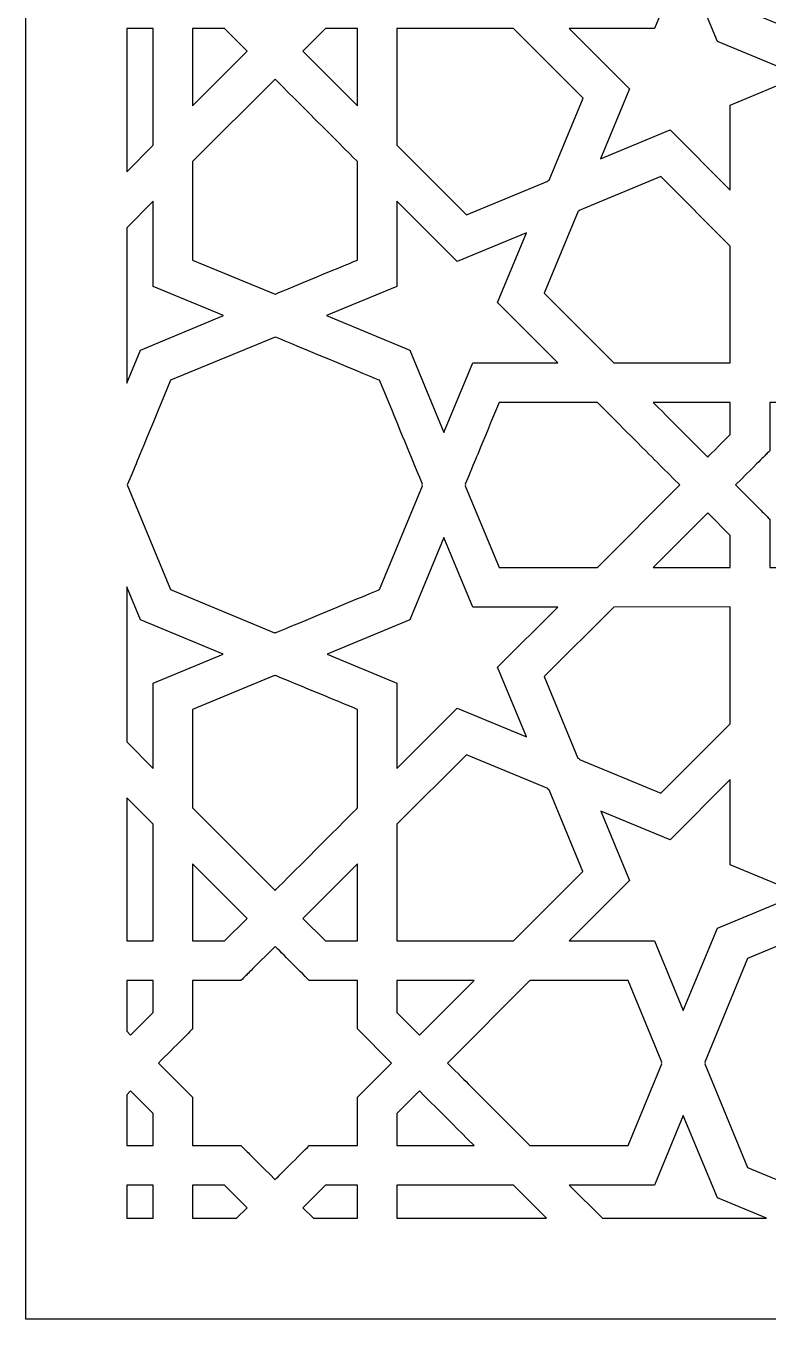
# Model space of a CAD drawing. Header units: millimetres. Extents: x -64 to 64, y -64 to 64.
# Drawn here: x -63.5 to -30.1, y -63.5 to -5.3 of the extents above; entities that cross this region are included whole.
import ezdxf

# ---------------------------------------------------------------- set-up
doc = ezdxf.new("R2010")
doc.units = ezdxf.units.MM
doc.header["$MEASUREMENT"] = 0
doc.layers.add('layer 1', color=7, linetype='Continuous')

msp = doc.modelspace()

# ---------------------------------------------------------------- linework, layer by layer
at = {"layer": 'layer 1', "color": 250}
for points, knots in [([(-63.5, 63.5), (-63.5, 63.5), (-63.5, -63.5), (-63.5, -63.5), (-63.5, -63.5), (-63.5, -63.5), (63.5, -63.5), (63.5, -63.5), (63.5, -63.5), (63.5, -63.5), (63.5, 63.5), (63.5, 63.5), (63.5, 63.5), (63.5, 63.5), (-63.5, 63.5), (-63.5, 63.5)], [0, 0, 0, 0, 0.2, 0.2, 0.2, 0.2, 0.4, 0.4, 0.4, 0.4, 0.6, 0.6, 0.6, 0.6, 1, 1, 1, 1]), ([(-30.9896, -4.6126), (-30.9896, -4.6126), (-32.9244, 0.0642), (-32.9244, 0.0642), (-32.9244, 0.0642), (-32.9244, 0.0642), (-32.9105, 0.0977), (-32.9105, 0.0977), (-32.9105, 0.0977), (-32.9105, 0.0977), (-32.9244, 0.1312), (-32.9244, 0.1312), (-32.9244, 0.1312), (-32.9244, 0.1312), (-30.9896, 4.8084), (-30.9896, 4.8084), (-30.9896, 4.8084), (-30.9896, 4.8084), (-26.3042, 6.7504), (-26.3042, 6.7504), (-26.3042, 6.7504), (-26.3042, 6.7504), (-26.2834, 6.7416), (-26.2834, 6.7416), (-26.2834, 6.7416), (-26.2834, 6.7416), (-26.2622, 6.7504), (-26.2622, 6.7504), (-26.2622, 6.7504), (-26.2622, 6.7504), (-21.5766, 4.8084), (-21.5766, 4.8084), (-21.5766, 4.8084), (-21.5766, 4.8084), (-19.6275, 0.0977), (-19.6275, 0.0977), (-19.6275, 0.0977), (-19.6275, 0.0977), (-21.5766, -4.6126), (-21.5766, -4.6126), (-21.5766, -4.6126), (-21.5766, -4.6126), (-26.2834, -6.5631), (-26.2834, -6.5631), (-26.2834, -6.5631), (-26.2834, -6.5631), (-30.9896, -4.6126), (-30.9896, -4.6126)], [0, 0, 0, 0, 0.0769231, 0.0769231, 0.0769231, 0.0769231, 0.1538462, 0.1538462, 0.1538462, 0.1538462, 0.2307692, 0.2307692, 0.2307692, 0.2307692, 0.3076923, 0.3076923, 0.3076923, 0.3076923, 0.3846154, 0.3846154, 0.3846154, 0.3846154, 0.4615385, 0.4615385, 0.4615385, 0.4615385, 0.5384615, 0.5384615, 0.5384615, 0.5384615, 0.6153846, 0.6153846, 0.6153846, 0.6153846, 0.6923077, 0.6923077, 0.6923077, 0.6923077, 0.7692308, 0.7692308, 0.7692308, 0.7692308, 0.8461538, 0.8461538, 0.8461538, 0.8461538, 1, 1, 1, 1]), ([(-34.4869, -9.9642), (-34.4869, -9.9642), (-37.6107, -11.2593), (-37.6107, -11.2593), (-37.6107, -11.2593), (-37.6107, -11.2593), (-36.3081, -8.1125), (-36.3081, -8.1125), (-36.3081, -8.1125), (-36.3081, -8.1125), (-39.0216, -5.3968), (-39.0216, -5.3968), (-39.0216, -5.3968), (-39.0216, -5.3968), (-35.1848, -5.3968), (-35.1848, -5.3968), (-35.1848, -5.3968), (-35.1848, -5.3968), (-33.8868, -2.2613), (-33.8868, -2.2613), (-33.8868, -2.2613), (-33.8868, -2.2613), (-32.35, -5.9743), (-32.35, -5.9743), (-32.35, -5.9743), (-32.35, -5.9743), (-28.6056, -7.5262), (-28.6056, -7.5262), (-28.6056, -7.5262), (-28.6056, -7.5262), (-31.7726, -8.8396), (-31.7726, -8.8396), (-31.7726, -8.8396), (-31.7726, -9.3232), (-31.7726, -12.2086), (-31.7726, -12.6802), (-31.7726, -12.6802), (-31.7726, -12.6802), (-34.4869, -9.9642), (-34.4869, -9.9642)], [0, 0, 0, 0, 0.0909091, 0.0909091, 0.0909091, 0.0909091, 0.1818182, 0.1818182, 0.1818182, 0.1818182, 0.2727273, 0.2727273, 0.2727273, 0.2727273, 0.3636364, 0.3636364, 0.3636364, 0.3636364, 0.4545455, 0.4545455, 0.4545455, 0.4545455, 0.5454545, 0.5454545, 0.5454545, 0.5454545, 0.6363636, 0.6363636, 0.6363636, 0.6363636, 0.7272727, 0.7272727, 0.7272727, 0.7272727, 0.8181818, 0.8181818, 0.8181818, 0.8181818, 1, 1, 1, 1]), ([(-58.9587, -5.3968), (-58.9587, -5.3968), (-57.7649, -5.3968), (-57.7649, -5.3968), (-57.7649, -5.3968), (-57.7649, -5.3968), (-57.7649, -10.6504), (-57.7649, -10.6504), (-57.7649, -10.6504), (-57.7649, -10.6504), (-58.9587, -11.8452), (-58.9587, -11.8452), (-58.9587, -11.8452), (-58.9587, -11.8452), (-58.9587, -5.3968), (-58.9587, -5.3968)], [0, 0, 0, 0, 0.2, 0.2, 0.2, 0.2, 0.4, 0.4, 0.4, 0.4, 0.6, 0.6, 0.6, 0.6, 1, 1, 1, 1]), ([(-53.5321, -6.4142), (-53.5321, -6.4142), (-55.9868, -8.8709), (-55.9868, -8.8709), (-55.9868, -8.8709), (-55.9868, -8.8709), (-55.9868, -5.3968), (-55.9868, -5.3968), (-55.9868, -5.3968), (-55.9868, -5.3968), (-54.5487, -5.3968), (-54.5487, -5.3968), (-54.5487, -5.3968), (-54.5487, -5.3968), (-53.5321, -6.4142), (-53.5321, -6.4142)], [0, 0, 0, 0, 0.2, 0.2, 0.2, 0.2, 0.4, 0.4, 0.4, 0.4, 0.6, 0.6, 0.6, 0.6, 1, 1, 1, 1]), ([(-48.5635, -8.8709), (-48.5635, -8.8709), (-51.0182, -6.4142), (-51.0182, -6.4142), (-51.0182, -6.4142), (-51.0182, -6.4142), (-50.0016, -5.3968), (-50.0016, -5.3968), (-50.0016, -5.3968), (-50.0016, -5.3968), (-48.5635, -5.3968), (-48.5635, -5.3968), (-48.5635, -5.3968), (-48.5635, -5.3968), (-48.5635, -8.8709), (-48.5635, -8.8709)], [0, 0, 0, 0, 0.2, 0.2, 0.2, 0.2, 0.4, 0.4, 0.4, 0.4, 0.6, 0.6, 0.6, 0.6, 1, 1, 1, 1]), ([(-41.5365, -5.3968), (-41.5365, -5.3968), (-38.4054, -8.5302), (-38.4054, -8.5302), (-38.4054, -8.5302), (-38.4054, -8.5302), (-39.9335, -12.222), (-39.9335, -12.222), (-39.9335, -12.222), (-39.9335, -12.222), (-39.9762, -12.24), (-39.9762, -12.24), (-39.9762, -12.24), (-39.9762, -12.24), (-39.9858, -12.2633), (-39.9858, -12.2633), (-39.9858, -12.2633), (-39.9858, -12.2633), (-43.6552, -13.7837), (-43.6552, -13.7837), (-43.6552, -13.7837), (-43.6552, -13.7837), (-46.7858, -10.6504), (-46.7858, -10.6504), (-46.7858, -10.6504), (-46.7858, -10.6504), (-46.7858, -5.3968), (-46.7858, -5.3968), (-46.7858, -5.3968), (-46.7858, -5.3968), (-41.5365, -5.3968), (-41.5365, -5.3968)], [0, 0, 0, 0, 0.1111111, 0.1111111, 0.1111111, 0.1111111, 0.2222222, 0.2222222, 0.2222222, 0.2222222, 0.3333333, 0.3333333, 0.3333333, 0.3333333, 0.4444444, 0.4444444, 0.4444444, 0.4444444, 0.5555556, 0.5555556, 0.5555556, 0.5555556, 0.6666667, 0.6666667, 0.6666667, 0.6666667, 0.7777778, 0.7777778, 0.7777778, 0.7777778, 1, 1, 1, 1]), ([(-55.9868, -11.3877), (-55.9868, -11.3877), (-52.2752, -7.6722), (-52.2752, -7.6722), (-52.2752, -7.6722), (-52.2141, -7.7329), (-48.6245, -11.3266), (-48.5635, -11.3877), (-48.5635, -11.3877), (-48.5635, -11.3877), (-48.5635, -15.8193), (-48.5635, -15.8193), (-48.5635, -15.8193), (-48.6208, -15.8432), (-52.218, -17.3341), (-52.2752, -17.3574), (-52.2752, -17.3574), (-52.2752, -17.3574), (-55.9868, -15.8193), (-55.9868, -15.8193), (-55.9868, -15.8193), (-55.9868, -15.8193), (-55.9868, -11.3877), (-55.9868, -11.3877)], [0, 0, 0, 0, 0.1428571, 0.1428571, 0.1428571, 0.1428571, 0.2857143, 0.2857143, 0.2857143, 0.2857143, 0.4285714, 0.4285714, 0.4285714, 0.4285714, 0.5714286, 0.5714286, 0.5714286, 0.5714286, 0.7142857, 0.7142857, 0.7142857, 0.7142857, 1, 1, 1, 1]), ([(-37.0218, -20.4502), (-37.0218, -20.4502), (-40.1526, -17.3168), (-40.1526, -17.3168), (-40.1526, -17.3168), (-40.1526, -17.3168), (-38.6245, -13.625), (-38.6245, -13.625), (-38.6245, -13.625), (-38.6245, -13.625), (-38.5826, -13.6073), (-38.5826, -13.6073), (-38.5826, -13.6073), (-38.5826, -13.6073), (-38.5729, -13.5844), (-38.5729, -13.5844), (-38.5729, -13.5844), (-38.5729, -13.5844), (-34.9032, -12.0636), (-34.9032, -12.0636), (-34.9032, -12.0636), (-34.9032, -12.0636), (-31.7726, -15.1966), (-31.7726, -15.1966), (-31.7726, -15.1966), (-31.7726, -15.1966), (-31.7726, -20.4502), (-31.7726, -20.4502), (-31.7726, -20.4502), (-31.7726, -20.4502), (-37.0218, -20.4502), (-37.0218, -20.4502)], [0, 0, 0, 0, 0.1111111, 0.1111111, 0.1111111, 0.1111111, 0.2222222, 0.2222222, 0.2222222, 0.2222222, 0.3333333, 0.3333333, 0.3333333, 0.3333333, 0.4444444, 0.4444444, 0.4444444, 0.4444444, 0.5555556, 0.5555556, 0.5555556, 0.5555556, 0.6666667, 0.6666667, 0.6666667, 0.6666667, 0.7777778, 0.7777778, 0.7777778, 0.7777778, 1, 1, 1, 1]), ([(-58.9587, -14.3619), (-58.9587, -14.3619), (-57.7649, -13.1671), (-57.7649, -13.1671), (-57.7649, -13.1671), (-57.7649, -13.1671), (-57.7649, -17.0085), (-57.7649, -17.0085), (-57.7649, -17.0085), (-57.7649, -17.0085), (-54.5984, -18.3208), (-54.5984, -18.3208), (-54.5984, -18.3208), (-54.5984, -18.3208), (-58.3414, -19.8734), (-58.3414, -19.8734), (-58.3414, -19.8734), (-58.3414, -19.8734), (-58.9587, -21.3642), (-58.9587, -21.3642), (-58.9587, -21.3642), (-58.9587, -21.3642), (-58.9587, -14.3619), (-58.9587, -14.3619)], [0, 0, 0, 0, 0.1428571, 0.1428571, 0.1428571, 0.1428571, 0.2857143, 0.2857143, 0.2857143, 0.2857143, 0.4285714, 0.4285714, 0.4285714, 0.4285714, 0.5714286, 0.5714286, 0.5714286, 0.5714286, 0.7142857, 0.7142857, 0.7142857, 0.7142857, 1, 1, 1, 1]), ([(-46.7858, -17.0085), (-46.7858, -17.0085), (-46.7858, -13.1671), (-46.7858, -13.1671), (-46.7858, -13.1671), (-46.7858, -13.1671), (-44.0715, -15.8828), (-44.0715, -15.8828), (-44.0715, -15.8828), (-44.0715, -15.8828), (-40.9477, -14.5877), (-40.9477, -14.5877), (-40.9477, -14.5877), (-40.9477, -14.5877), (-42.2497, -17.7352), (-42.2497, -17.7352), (-42.2497, -17.7352), (-42.2497, -17.7352), (-39.5363, -20.4502), (-39.5363, -20.4502), (-39.5363, -20.4502), (-39.5363, -20.4502), (-43.3736, -20.4502), (-43.3736, -20.4502), (-43.3736, -20.4502), (-43.3736, -20.4502), (-44.6716, -23.586), (-44.6716, -23.586), (-44.6716, -23.586), (-44.6716, -23.586), (-46.2084, -19.8734), (-46.2084, -19.8734), (-46.2084, -19.8734), (-46.2084, -19.8734), (-49.9524, -18.3208), (-49.9524, -18.3208), (-49.9524, -18.3208), (-49.9524, -18.3208), (-46.7858, -17.0085), (-46.7858, -17.0085)], [0, 0, 0, 0, 0.0909091, 0.0909091, 0.0909091, 0.0909091, 0.1818182, 0.1818182, 0.1818182, 0.1818182, 0.2727273, 0.2727273, 0.2727273, 0.2727273, 0.3636364, 0.3636364, 0.3636364, 0.3636364, 0.4545455, 0.4545455, 0.4545455, 0.4545455, 0.5454545, 0.5454545, 0.5454545, 0.5454545, 0.6363636, 0.6363636, 0.6363636, 0.6363636, 0.7272727, 0.7272727, 0.7272727, 0.7272727, 0.8181818, 0.8181818, 0.8181818, 0.8181818, 1, 1, 1, 1]), ([(-47.5688, -21.2344), (-46.4172, -24.0185), (-46.3383, -24.209), (-45.634, -25.9115), (-45.634, -25.9115), (-45.634, -25.9115), (-45.6479, -25.9454), (-45.6479, -25.9454), (-45.6479, -25.9454), (-45.6479, -25.9454), (-45.634, -25.9789), (-45.634, -25.9789), (-45.634, -25.9789), (-45.634, -25.9789), (-47.5688, -30.6553), (-47.5688, -30.6553), (-47.5688, -30.6553), (-47.5907, -30.6645), (-52.2323, -32.5886), (-52.2543, -32.5974), (-52.2543, -32.5974), (-52.2543, -32.5974), (-52.2752, -32.5886), (-52.2752, -32.5886), (-52.2752, -32.5886), (-52.2752, -32.5886), (-52.2961, -32.5974), (-52.2961, -32.5974), (-52.2961, -32.5974), (-52.2961, -32.5974), (-56.9819, -30.6553), (-56.9819, -30.6553), (-56.9819, -30.6553), (-56.9819, -30.6553), (-58.9307, -25.9454), (-58.9307, -25.9454), (-58.9307, -25.9454), (-58.2646, -24.3353), (-58.7317, -25.4642), (-56.9815, -21.2344), (-56.9815, -21.2344), (-56.9815, -21.2344), (-52.2752, -19.2839), (-52.2752, -19.2839), (-52.2752, -19.2839), (-52.218, -19.3075), (-47.626, -21.2108), (-47.5688, -21.2344)], [0, 0, 0, 0, 0.0769231, 0.0769231, 0.0769231, 0.0769231, 0.1538462, 0.1538462, 0.1538462, 0.1538462, 0.2307692, 0.2307692, 0.2307692, 0.2307692, 0.3076923, 0.3076923, 0.3076923, 0.3076923, 0.3846154, 0.3846154, 0.3846154, 0.3846154, 0.4615385, 0.4615385, 0.4615385, 0.4615385, 0.5384615, 0.5384615, 0.5384615, 0.5384615, 0.6153846, 0.6153846, 0.6153846, 0.6153846, 0.6923077, 0.6923077, 0.6923077, 0.6923077, 0.7692308, 0.7692308, 0.7692308, 0.7692308, 0.8461538, 0.8461538, 0.8461538, 0.8461538, 1, 1, 1, 1]), ([(-24.7459, -29.6591), (-24.7459, -29.6591), (-26.2834, -31.1986), (-26.2834, -31.1986), (-26.2834, -31.1986), (-26.2834, -31.1986), (-27.8201, -29.6591), (-27.8201, -29.6591), (-27.8201, -29.6591), (-28.5722, -29.6591), (-28.0744, -29.6591), (-29.9944, -29.6591), (-29.9944, -29.6591), (-29.9944, -28.3746), (-29.9944, -28.774), (-29.9944, -27.4839), (-29.9944, -27.4839), (-30.3822, -27.0962), (-30.1352, -27.3431), (-31.532, -25.9454), (-31.532, -25.9454), (-30.0368, -24.4489), (-30.3703, -24.783), (-29.9944, -24.4062), (-29.9944, -24.4062), (-29.9944, -23.1129), (-29.9944, -23.5208), (-29.9944, -22.2299), (-29.9944, -22.2299), (-28.71, -22.2299), (-29.1097, -22.2299), (-27.8204, -22.2299), (-27.8204, -22.2299), (-27.4331, -21.8422), (-27.6796, -22.0888), (-26.2834, -20.6911), (-26.2834, -20.6911), (-24.8864, -22.0888), (-25.1329, -21.8419), (-24.7456, -22.2299), (-24.7456, -22.2299), (-24.7456, -22.2299), (-22.5714, -22.2299), (-22.5714, -22.2299), (-22.5714, -22.2299), (-22.5714, -22.2299), (-22.5714, -24.4055), (-22.5714, -24.4055), (-22.5714, -24.4055), (-22.2134, -24.7643), (-22.5122, -24.4648), (-21.0337, -25.9454), (-21.0337, -25.9454), (-21.0337, -25.9454), (-22.5714, -27.4839), (-22.5714, -27.4839), (-22.5714, -27.4839), (-22.5714, -28.7768), (-22.5714, -28.3693), (-22.5714, -29.6591), (-22.5714, -29.6591), (-24.4909, -29.6591), (-23.9942, -29.6591), (-24.7459, -29.6591)], [0, 0, 0, 0, 0.0588235, 0.0588235, 0.0588235, 0.0588235, 0.1176471, 0.1176471, 0.1176471, 0.1176471, 0.1764706, 0.1764706, 0.1764706, 0.1764706, 0.2352941, 0.2352941, 0.2352941, 0.2352941, 0.2941176, 0.2941176, 0.2941176, 0.2941176, 0.3529412, 0.3529412, 0.3529412, 0.3529412, 0.4117647, 0.4117647, 0.4117647, 0.4117647, 0.4705882, 0.4705882, 0.4705882, 0.4705882, 0.5294118, 0.5294118, 0.5294118, 0.5294118, 0.5882353, 0.5882353, 0.5882353, 0.5882353, 0.6470588, 0.6470588, 0.6470588, 0.6470588, 0.7058824, 0.7058824, 0.7058824, 0.7058824, 0.7647059, 0.7647059, 0.7647059, 0.7647059, 0.8235294, 0.8235294, 0.8235294, 0.8235294, 0.8823529, 0.8823529, 0.8823529, 0.8823529, 1, 1, 1, 1]), ([(-43.7093, -25.9115), (-43.0506, -24.3194), (-43.3769, -25.1083), (-42.186, -22.2299), (-42.186, -22.2299), (-42.186, -22.2299), (-37.7581, -22.2299), (-37.7581, -22.2299), (-37.7581, -22.2299), (-34.8762, -25.1146), (-35.682, -24.3082), (-34.0461, -25.9454), (-34.0461, -25.9454), (-34.0461, -25.9454), (-37.7581, -29.6598), (-37.7581, -29.6598), (-37.7581, -29.6598), (-37.7581, -29.6598), (-42.186, -29.6598), (-42.186, -29.6598), (-42.186, -29.6598), (-42.186, -29.6598), (-43.7093, -25.9789), (-43.7093, -25.9789), (-43.7093, -25.9789), (-43.7093, -25.9789), (-43.6952, -25.9454), (-43.6952, -25.9454), (-43.6952, -25.9454), (-43.6952, -25.9454), (-43.7093, -25.9115), (-43.7093, -25.9115)], [0, 0, 0, 0, 0.1111111, 0.1111111, 0.1111111, 0.1111111, 0.2222222, 0.2222222, 0.2222222, 0.2222222, 0.3333333, 0.3333333, 0.3333333, 0.3333333, 0.4444444, 0.4444444, 0.4444444, 0.4444444, 0.5555556, 0.5555556, 0.5555556, 0.5555556, 0.6666667, 0.6666667, 0.6666667, 0.6666667, 0.7777778, 0.7777778, 0.7777778, 0.7777778, 1, 1, 1, 1]), ([(-32.789, -24.6874), (-32.8392, -24.6373), (-35.194, -22.2804), (-35.2442, -22.2299), (-35.2442, -22.2299), (-35.2442, -22.2299), (-31.7726, -22.2299), (-31.7726, -22.2299), (-31.7726, -22.2299), (-31.7726, -22.2299), (-31.7726, -23.6696), (-31.7726, -23.6696), (-31.7726, -23.6696), (-31.8232, -23.7201), (-32.7385, -24.6366), (-32.789, -24.6874)], [0, 0, 0, 0, 0.2, 0.2, 0.2, 0.2, 0.4, 0.4, 0.4, 0.4, 0.6, 0.6, 0.6, 0.6, 1, 1, 1, 1]), ([(-35.2437, -29.6598), (-35.2437, -29.6598), (-32.789, -27.203), (-32.789, -27.203), (-32.789, -27.203), (-32.789, -27.203), (-31.7726, -28.2208), (-31.7726, -28.2208), (-31.7726, -28.2208), (-31.7726, -28.2208), (-31.7726, -29.6591), (-31.7726, -29.6591), (-31.7726, -29.6591), (-31.7726, -29.6591), (-35.2437, -29.6598), (-35.2437, -29.6598)], [0, 0, 0, 0, 0.2, 0.2, 0.2, 0.2, 0.4, 0.4, 0.4, 0.4, 0.6, 0.6, 0.6, 0.6, 1, 1, 1, 1]), ([(-49.9309, -33.5605), (-49.9309, -33.5605), (-46.2084, -32.0173), (-46.2084, -32.0173), (-46.2084, -32.0173), (-46.2084, -32.0173), (-44.6716, -28.3037), (-44.6716, -28.3037), (-44.6716, -28.3037), (-44.6716, -28.3037), (-43.3736, -31.4399), (-43.3736, -31.4399), (-43.3736, -31.4399), (-43.3736, -31.4399), (-39.5363, -31.4399), (-39.5363, -31.4399), (-39.5363, -31.4399), (-39.5363, -31.4399), (-42.2497, -34.1548), (-42.2497, -34.1548), (-42.2497, -34.1548), (-42.2497, -34.1548), (-40.956, -37.2812), (-40.956, -37.2812), (-40.956, -37.2812), (-40.956, -37.2812), (-44.0715, -35.9901), (-44.0715, -35.9901), (-44.0715, -35.9901), (-44.0715, -35.9901), (-46.7858, -38.7061), (-46.7858, -38.7061), (-46.7858, -38.7061), (-46.7858, -38.2217), (-46.7858, -35.335), (-46.7858, -34.8646), (-46.7858, -34.8646), (-46.7858, -34.8646), (-49.9309, -33.5605), (-49.9309, -33.5605)], [0, 0, 0, 0, 0.0909091, 0.0909091, 0.0909091, 0.0909091, 0.1818182, 0.1818182, 0.1818182, 0.1818182, 0.2727273, 0.2727273, 0.2727273, 0.2727273, 0.3636364, 0.3636364, 0.3636364, 0.3636364, 0.4545455, 0.4545455, 0.4545455, 0.4545455, 0.5454545, 0.5454545, 0.5454545, 0.5454545, 0.6363636, 0.6363636, 0.6363636, 0.6363636, 0.7272727, 0.7272727, 0.7272727, 0.7272727, 0.8181818, 0.8181818, 0.8181818, 0.8181818, 1, 1, 1, 1]), ([(-57.7649, -38.7061), (-57.7649, -38.7061), (-58.9587, -37.5112), (-58.9587, -37.5112), (-58.9587, -37.5112), (-58.9587, -37.5112), (-58.9587, -30.5273), (-58.9587, -30.5273), (-58.9587, -30.5273), (-58.9587, -30.5273), (-58.3419, -32.0173), (-58.3419, -32.0173), (-58.3419, -32.0173), (-58.3419, -32.0173), (-54.6194, -33.5605), (-54.6194, -33.5605), (-54.6194, -33.5605), (-54.6194, -33.5605), (-57.7649, -34.8646), (-57.7649, -34.8646), (-57.7649, -34.8646), (-57.7649, -35.3483), (-57.7649, -38.2341), (-57.7649, -38.7061)], [0, 0, 0, 0, 0.1428571, 0.1428571, 0.1428571, 0.1428571, 0.2857143, 0.2857143, 0.2857143, 0.2857143, 0.4285714, 0.4285714, 0.4285714, 0.4285714, 0.5714286, 0.5714286, 0.5714286, 0.5714286, 0.7142857, 0.7142857, 0.7142857, 0.7142857, 1, 1, 1, 1]), ([(-38.5643, -38.3089), (-38.5643, -38.3089), (-38.5826, -38.2651), (-38.5826, -38.2651), (-38.5826, -38.2651), (-38.5826, -38.2651), (-38.6332, -38.2443), (-38.6332, -38.2443), (-38.6332, -38.2443), (-38.6332, -38.2443), (-40.1526, -34.5733), (-40.1526, -34.5733), (-40.1526, -34.5733), (-40.1526, -34.5733), (-37.0218, -31.4399), (-37.0218, -31.4399), (-37.0218, -31.4399), (-37.0218, -31.4399), (-31.7726, -31.4388), (-31.7726, -31.4388), (-31.7726, -31.4388), (-31.7726, -31.4388), (-31.7726, -36.6925), (-31.7726, -36.6925), (-31.7726, -36.6925), (-31.7726, -36.6925), (-34.9032, -39.8257), (-34.9032, -39.8257), (-34.9032, -39.8257), (-34.9032, -39.8257), (-38.5643, -38.3089), (-38.5643, -38.3089)], [0, 0, 0, 0, 0.1111111, 0.1111111, 0.1111111, 0.1111111, 0.2222222, 0.2222222, 0.2222222, 0.2222222, 0.3333333, 0.3333333, 0.3333333, 0.3333333, 0.4444444, 0.4444444, 0.4444444, 0.4444444, 0.5555556, 0.5555556, 0.5555556, 0.5555556, 0.6666667, 0.6666667, 0.6666667, 0.6666667, 0.7777778, 0.7777778, 0.7777778, 0.7777778, 1, 1, 1, 1]), ([(-52.2752, -44.2006), (-52.2752, -44.2006), (-55.9868, -40.4855), (-55.9868, -40.4855), (-55.9868, -40.4855), (-55.9868, -40.4855), (-55.9868, -36.0532), (-55.9868, -36.0532), (-55.9868, -36.0532), (-55.9868, -36.0532), (-52.2961, -34.5239), (-52.2961, -34.5239), (-52.2961, -34.5239), (-52.2961, -34.5239), (-52.2752, -34.5327), (-52.2752, -34.5327), (-52.2752, -34.5327), (-52.2752, -34.5327), (-52.2543, -34.5239), (-52.2543, -34.5239), (-52.2543, -34.5239), (-52.2325, -34.5327), (-48.5852, -36.044), (-48.5635, -36.0532), (-48.5635, -36.0532), (-48.5635, -36.0532), (-48.5635, -40.4855), (-48.5635, -40.4855), (-48.5635, -40.4855), (-48.6245, -40.5466), (-52.2141, -44.1395), (-52.2752, -44.2006)], [0, 0, 0, 0, 0.1111111, 0.1111111, 0.1111111, 0.1111111, 0.2222222, 0.2222222, 0.2222222, 0.2222222, 0.3333333, 0.3333333, 0.3333333, 0.3333333, 0.4444444, 0.4444444, 0.4444444, 0.4444444, 0.5555556, 0.5555556, 0.5555556, 0.5555556, 0.6666667, 0.6666667, 0.6666667, 0.6666667, 0.7777778, 0.7777778, 0.7777778, 0.7777778, 1, 1, 1, 1]), ([(-46.7858, -46.4756), (-46.7858, -46.4756), (-46.7858, -41.2221), (-46.7858, -41.2221), (-46.7858, -41.2221), (-46.7858, -41.2221), (-43.6552, -38.0891), (-43.6552, -38.0891), (-43.6552, -38.0891), (-43.6552, -38.0891), (-39.9941, -39.6063), (-39.9941, -39.6063), (-39.9941, -39.6063), (-39.9941, -39.6063), (-39.9758, -39.6504), (-39.9758, -39.6504), (-39.9758, -39.6504), (-39.9758, -39.6504), (-39.9247, -39.6719), (-39.9247, -39.6719), (-39.9247, -39.6719), (-39.9247, -39.6719), (-38.4058, -43.3419), (-38.4058, -43.3419), (-38.4058, -43.3419), (-38.4058, -43.3419), (-41.5365, -46.4756), (-41.5365, -46.4756), (-41.5365, -46.4756), (-41.5365, -46.4756), (-46.7858, -46.4756), (-46.7858, -46.4756)], [0, 0, 0, 0, 0.1111111, 0.1111111, 0.1111111, 0.1111111, 0.2222222, 0.2222222, 0.2222222, 0.2222222, 0.3333333, 0.3333333, 0.3333333, 0.3333333, 0.4444444, 0.4444444, 0.4444444, 0.4444444, 0.5555556, 0.5555556, 0.5555556, 0.5555556, 0.6666667, 0.6666667, 0.6666667, 0.6666667, 0.7777778, 0.7777778, 0.7777778, 0.7777778, 1, 1, 1, 1]), ([(-35.1848, -46.4756), (-35.6653, -46.4756), (-38.5421, -46.4756), (-39.0226, -46.4756), (-39.0226, -46.4756), (-39.0226, -46.4756), (-36.3087, -43.7592), (-36.3087, -43.7592), (-36.3087, -43.7592), (-36.3087, -43.7592), (-37.6023, -40.6337), (-37.6023, -40.6337), (-37.6023, -40.6337), (-37.6023, -40.6337), (-34.486, -41.9249), (-34.486, -41.9249), (-34.486, -41.9249), (-34.486, -41.9249), (-31.7726, -39.2092), (-31.7726, -39.2092), (-31.7726, -39.2092), (-31.7726, -39.2092), (-31.7726, -43.0505), (-31.7726, -43.0505), (-31.7726, -43.0505), (-31.7726, -43.0505), (-28.627, -44.3548), (-28.627, -44.3548), (-28.627, -44.3548), (-28.627, -44.3548), (-32.35, -45.8978), (-32.35, -45.8978), (-32.35, -45.8978), (-32.35, -45.8978), (-33.8868, -49.6112), (-33.8868, -49.6112), (-33.8868, -49.6112), (-33.8868, -49.6112), (-35.1848, -46.4756), (-35.1848, -46.4756)], [0, 0, 0, 0, 0.0909091, 0.0909091, 0.0909091, 0.0909091, 0.1818182, 0.1818182, 0.1818182, 0.1818182, 0.2727273, 0.2727273, 0.2727273, 0.2727273, 0.3636364, 0.3636364, 0.3636364, 0.3636364, 0.4545455, 0.4545455, 0.4545455, 0.4545455, 0.5454545, 0.5454545, 0.5454545, 0.5454545, 0.6363636, 0.6363636, 0.6363636, 0.6363636, 0.7272727, 0.7272727, 0.7272727, 0.7272727, 0.8181818, 0.8181818, 0.8181818, 0.8181818, 1, 1, 1, 1]), ([(-57.7649, -46.4756), (-57.7649, -46.4756), (-58.9587, -46.4756), (-58.9587, -46.4756), (-58.9587, -46.4756), (-58.9587, -46.4756), (-58.9587, -40.0276), (-58.9587, -40.0276), (-58.9587, -40.0276), (-58.9587, -40.0276), (-57.7649, -41.2221), (-57.7649, -41.2221), (-57.7649, -41.2221), (-57.7649, -41.2221), (-57.7649, -46.4756), (-57.7649, -46.4756)], [0, 0, 0, 0, 0.2, 0.2, 0.2, 0.2, 0.4, 0.4, 0.4, 0.4, 0.6, 0.6, 0.6, 0.6, 1, 1, 1, 1]), ([(-53.5321, -45.4582), (-53.5321, -45.4582), (-54.5487, -46.4756), (-54.5487, -46.4756), (-54.5487, -46.4756), (-54.5487, -46.4756), (-55.9868, -46.4756), (-55.9868, -46.4756), (-55.9868, -46.4756), (-55.9868, -46.4756), (-55.9868, -43.0018), (-55.9868, -43.0018), (-55.9868, -43.0018), (-55.9868, -43.0018), (-53.5321, -45.4582), (-53.5321, -45.4582)], [0, 0, 0, 0, 0.2, 0.2, 0.2, 0.2, 0.4, 0.4, 0.4, 0.4, 0.6, 0.6, 0.6, 0.6, 1, 1, 1, 1]), ([(-48.5635, -43.0018), (-48.5635, -43.0018), (-48.5635, -46.4756), (-48.5635, -46.4756), (-48.5635, -46.4756), (-48.5635, -46.4756), (-50.0016, -46.4756), (-50.0016, -46.4756), (-50.0016, -46.4756), (-50.0016, -46.4756), (-51.0182, -45.4582), (-51.0182, -45.4582), (-51.0182, -45.4582), (-51.0182, -45.4582), (-48.5635, -43.0018), (-48.5635, -43.0018)], [0, 0, 0, 0, 0.2, 0.2, 0.2, 0.2, 0.4, 0.4, 0.4, 0.4, 0.6, 0.6, 0.6, 0.6, 1, 1, 1, 1]), ([(-30.9896, -56.6801), (-30.9896, -56.6801), (-32.9244, -52.0033), (-32.9244, -52.0033), (-32.9244, -52.0033), (-32.9244, -52.0033), (-32.9105, -51.9698), (-32.9105, -51.9698), (-32.9105, -51.9698), (-32.9105, -51.9698), (-32.9244, -51.9363), (-32.9244, -51.9363), (-32.9244, -51.9363), (-32.9244, -51.9363), (-30.9896, -47.2591), (-30.9896, -47.2591), (-30.9896, -47.2591), (-30.9896, -47.2591), (-26.3042, -45.3175), (-26.3042, -45.3175), (-26.3042, -45.3175), (-26.3042, -45.3175), (-26.2834, -45.3263), (-26.2834, -45.3263), (-26.2834, -45.3263), (-26.2834, -45.3263), (-26.2622, -45.3175), (-26.2622, -45.3175), (-26.2622, -45.3175), (-26.2622, -45.3175), (-21.5766, -47.2591), (-21.5766, -47.2591), (-21.5766, -47.2591), (-21.5766, -47.2591), (-19.6275, -51.9698), (-19.6275, -51.9698), (-19.6275, -51.9698), (-19.6275, -51.9698), (-21.5766, -56.6801), (-21.5766, -56.6801), (-21.5766, -56.6801), (-21.5766, -56.6801), (-26.2834, -58.6306), (-26.2834, -58.6306), (-26.2834, -58.6306), (-26.2834, -58.6306), (-30.9896, -56.6801), (-30.9896, -56.6801)], [0, 0, 0, 0, 0.0769231, 0.0769231, 0.0769231, 0.0769231, 0.1538462, 0.1538462, 0.1538462, 0.1538462, 0.2307692, 0.2307692, 0.2307692, 0.2307692, 0.3076923, 0.3076923, 0.3076923, 0.3076923, 0.3846154, 0.3846154, 0.3846154, 0.3846154, 0.4615385, 0.4615385, 0.4615385, 0.4615385, 0.5384615, 0.5384615, 0.5384615, 0.5384615, 0.6153846, 0.6153846, 0.6153846, 0.6153846, 0.6923077, 0.6923077, 0.6923077, 0.6923077, 0.7692308, 0.7692308, 0.7692308, 0.7692308, 0.8461538, 0.8461538, 0.8461538, 0.8461538, 1, 1, 1, 1]), ([(-48.5635, -53.5083), (-48.5635, -54.2615), (-48.5635, -53.7633), (-48.5635, -55.6846), (-48.5635, -55.6846), (-49.8483, -55.6846), (-49.4484, -55.6846), (-50.738, -55.6846), (-50.738, -55.6846), (-51.1296, -56.0768), (-52.2009, -57.1493), (-52.2752, -57.2233), (-52.2752, -57.2233), (-53.672, -55.8257), (-53.4254, -56.0727), (-53.8128, -55.6846), (-53.8128, -55.6846), (-55.1045, -55.6846), (-54.6978, -55.6846), (-55.9868, -55.6846), (-55.9868, -55.6846), (-55.9868, -54.4015), (-55.9868, -54.7995), (-55.9868, -53.5094), (-55.9868, -53.5094), (-55.9868, -53.5094), (-57.5248, -51.9698), (-57.5248, -51.9698), (-57.5248, -51.9698), (-56.7902, -51.2349), (-55.9872, -50.4314), (-55.9868, -50.431), (-55.9868, -50.431), (-55.9868, -49.1381), (-55.9868, -49.5456), (-55.9868, -48.2557), (-55.9868, -48.2557), (-54.7023, -48.2557), (-55.1021, -48.2557), (-53.8128, -48.2557), (-53.8128, -48.2557), (-53.4254, -47.8677), (-53.672, -48.1143), (-52.2752, -46.7166), (-52.2752, -46.7166), (-52.2063, -46.7854), (-51.1635, -47.8292), (-50.738, -48.2557), (-50.738, -48.2557), (-50.738, -48.2557), (-48.5635, -48.2557), (-48.5635, -48.2557), (-48.5635, -48.2557), (-48.5635, -48.2557), (-48.5635, -50.431), (-48.5635, -50.431), (-48.5635, -50.431), (-48.5635, -50.431), (-47.0258, -51.9698), (-47.0258, -51.9698), (-47.0258, -51.9698), (-47.0258, -51.9698), (-48.5635, -53.5083), (-48.5635, -53.5083)], [0, 0, 0, 0, 0.0588235, 0.0588235, 0.0588235, 0.0588235, 0.1176471, 0.1176471, 0.1176471, 0.1176471, 0.1764706, 0.1764706, 0.1764706, 0.1764706, 0.2352941, 0.2352941, 0.2352941, 0.2352941, 0.2941176, 0.2941176, 0.2941176, 0.2941176, 0.3529412, 0.3529412, 0.3529412, 0.3529412, 0.4117647, 0.4117647, 0.4117647, 0.4117647, 0.4705882, 0.4705882, 0.4705882, 0.4705882, 0.5294118, 0.5294118, 0.5294118, 0.5294118, 0.5882353, 0.5882353, 0.5882353, 0.5882353, 0.6470588, 0.6470588, 0.6470588, 0.6470588, 0.7058824, 0.7058824, 0.7058824, 0.7058824, 0.7647059, 0.7647059, 0.7647059, 0.7647059, 0.8235294, 0.8235294, 0.8235294, 0.8235294, 0.8823529, 0.8823529, 0.8823529, 0.8823529, 1, 1, 1, 1]), ([(-57.7649, -49.694), (-58.0237, -49.9538), (-57.821, -49.7505), (-58.7815, -50.7122), (-58.7815, -50.7122), (-58.7815, -50.7122), (-58.7819, -50.7114), (-58.7819, -50.7114), (-58.7819, -50.7114), (-58.7819, -50.7114), (-58.7823, -50.7122), (-58.7823, -50.7122), (-58.7823, -50.7122), (-58.7823, -50.7122), (-58.9587, -50.5354), (-58.9587, -50.5354), (-58.9587, -50.5354), (-58.9587, -50.5354), (-58.9587, -48.2557), (-58.9587, -48.2557), (-58.9587, -48.2557), (-58.9587, -48.2557), (-57.7649, -48.2557), (-57.7649, -48.2557), (-57.7649, -48.2557), (-57.7649, -48.2557), (-57.7649, -49.694), (-57.7649, -49.694)], [0, 0, 0, 0, 0.125, 0.125, 0.125, 0.125, 0.25, 0.25, 0.25, 0.25, 0.375, 0.375, 0.375, 0.375, 0.5, 0.5, 0.5, 0.5, 0.625, 0.625, 0.625, 0.625, 0.75, 0.75, 0.75, 0.75, 1, 1, 1, 1]), ([(-43.3146, -48.2557), (-43.3146, -48.2557), (-45.7689, -50.7122), (-45.7689, -50.7122), (-45.7689, -50.7122), (-45.7689, -50.7122), (-46.7858, -49.694), (-46.7858, -49.694), (-46.7858, -49.694), (-46.7858, -49.694), (-46.7858, -48.2557), (-46.7858, -48.2557), (-46.7858, -48.2557), (-46.7858, -48.2557), (-43.3146, -48.2557), (-43.3146, -48.2557)], [0, 0, 0, 0, 0.2, 0.2, 0.2, 0.2, 0.4, 0.4, 0.4, 0.4, 0.6, 0.6, 0.6, 0.6, 1, 1, 1, 1]), ([(-34.8491, -52.0033), (-34.8491, -52.0033), (-36.3723, -55.6846), (-36.3723, -55.6846), (-36.3723, -55.6846), (-36.3723, -55.6846), (-40.8003, -55.6846), (-40.8003, -55.6846), (-40.8003, -55.6846), (-43.4141, -53.068), (-42.5771, -53.9058), (-44.5119, -51.9698), (-44.5119, -51.9698), (-44.5119, -51.9698), (-40.8003, -48.2557), (-40.8003, -48.2557), (-40.8003, -48.2557), (-40.8003, -48.2557), (-36.3723, -48.2557), (-36.3723, -48.2557), (-36.3723, -48.2557), (-36.3723, -48.2557), (-34.8491, -51.9363), (-34.8491, -51.9363), (-34.8491, -51.9363), (-34.8491, -51.9363), (-34.8631, -51.9698), (-34.8631, -51.9698), (-34.8631, -51.9698), (-34.8631, -51.9698), (-34.8491, -52.0033), (-34.8491, -52.0033)], [0, 0, 0, 0, 0.1111111, 0.1111111, 0.1111111, 0.1111111, 0.2222222, 0.2222222, 0.2222222, 0.2222222, 0.3333333, 0.3333333, 0.3333333, 0.3333333, 0.4444444, 0.4444444, 0.4444444, 0.4444444, 0.5555556, 0.5555556, 0.5555556, 0.5555556, 0.6666667, 0.6666667, 0.6666667, 0.6666667, 0.7777778, 0.7777778, 0.7777778, 0.7777778, 1, 1, 1, 1]), ([(-57.7649, -55.6846), (-57.7649, -55.6846), (-58.9587, -55.6846), (-58.9587, -55.6846), (-58.9587, -55.6846), (-58.9587, -55.6846), (-58.9587, -53.4049), (-58.9587, -53.4049), (-58.9587, -53.4049), (-58.9587, -53.4049), (-58.7819, -53.2281), (-58.7819, -53.2281), (-58.7819, -53.2281), (-58.7819, -53.2281), (-57.7649, -54.2459), (-57.7649, -54.2459), (-57.7649, -54.2459), (-57.7649, -54.2459), (-57.7649, -55.6846), (-57.7649, -55.6846)], [0, 0, 0, 0, 0.1666667, 0.1666667, 0.1666667, 0.1666667, 0.3333333, 0.3333333, 0.3333333, 0.3333333, 0.5, 0.5, 0.5, 0.5, 0.6666667, 0.6666667, 0.6666667, 0.6666667, 1, 1, 1, 1]), ([(-46.7858, -54.2452), (-46.7858, -54.2452), (-45.7689, -53.2281), (-45.7689, -53.2281), (-45.7689, -53.2281), (-44.5134, -54.4854), (-45.0596, -53.9386), (-43.3142, -55.6846), (-43.3142, -55.6846), (-43.3142, -55.6846), (-46.7858, -55.6846), (-46.7858, -55.6846), (-46.7858, -55.6846), (-46.7858, -55.6846), (-46.7858, -54.2452), (-46.7858, -54.2452)], [0, 0, 0, 0, 0.2, 0.2, 0.2, 0.2, 0.4, 0.4, 0.4, 0.4, 0.6, 0.6, 0.6, 0.6, 1, 1, 1, 1]), ([(-37.5287, -58.9587), (-37.5287, -58.9587), (-39.0216, -57.4643), (-39.0216, -57.4643), (-39.0216, -57.4643), (-39.0216, -57.4643), (-35.1848, -57.4643), (-35.1848, -57.4643), (-35.1848, -57.4643), (-35.1848, -57.4643), (-33.8868, -54.3289), (-33.8868, -54.3289), (-33.8868, -54.3289), (-33.8868, -54.3289), (-32.35, -58.0419), (-32.35, -58.0419), (-32.35, -58.0419), (-32.35, -58.0419), (-30.1384, -58.9587), (-30.1384, -58.9587), (-30.1384, -58.9587), (-30.1384, -58.9587), (-37.5287, -58.9587), (-37.5287, -58.9587)], [0, 0, 0, 0, 0.1428571, 0.1428571, 0.1428571, 0.1428571, 0.2857143, 0.2857143, 0.2857143, 0.2857143, 0.4285714, 0.4285714, 0.4285714, 0.4285714, 0.5714286, 0.5714286, 0.5714286, 0.5714286, 0.7142857, 0.7142857, 0.7142857, 0.7142857, 1, 1, 1, 1]), ([(-57.7649, -58.9587), (-57.7649, -58.9587), (-58.9587, -58.9587), (-58.9587, -58.9587), (-58.9587, -58.9587), (-58.9587, -58.9587), (-58.9587, -57.4643), (-58.9587, -57.4643), (-58.9587, -57.4643), (-58.9587, -57.4643), (-57.7649, -57.4643), (-57.7649, -57.4643), (-57.7649, -57.4643), (-57.7649, -57.4643), (-57.7649, -58.9587), (-57.7649, -58.9587)], [0, 0, 0, 0, 0.2, 0.2, 0.2, 0.2, 0.4, 0.4, 0.4, 0.4, 0.6, 0.6, 0.6, 0.6, 1, 1, 1, 1]), ([(-54.0085, -58.9587), (-54.0085, -58.9587), (-55.9868, -58.9587), (-55.9868, -58.9587), (-55.9868, -58.9587), (-55.9868, -58.9587), (-55.9868, -57.4643), (-55.9868, -57.4643), (-55.9868, -57.4643), (-55.9868, -57.4643), (-54.5487, -57.4643), (-54.5487, -57.4643), (-54.5487, -57.4643), (-54.5487, -57.4643), (-53.5321, -58.4817), (-53.5321, -58.4817), (-53.5321, -58.4817), (-53.5321, -58.4817), (-54.0085, -58.9587), (-54.0085, -58.9587)], [0, 0, 0, 0, 0.1666667, 0.1666667, 0.1666667, 0.1666667, 0.3333333, 0.3333333, 0.3333333, 0.3333333, 0.5, 0.5, 0.5, 0.5, 0.6666667, 0.6666667, 0.6666667, 0.6666667, 1, 1, 1, 1]), ([(-48.5635, -58.9587), (-48.5635, -58.9587), (-50.5418, -58.9587), (-50.5418, -58.9587), (-50.5418, -58.9587), (-50.5418, -58.9587), (-51.0182, -58.4817), (-51.0182, -58.4817), (-51.0182, -58.4817), (-51.0182, -58.4817), (-50.0016, -57.4643), (-50.0016, -57.4643), (-50.0016, -57.4643), (-50.0016, -57.4643), (-48.5635, -57.4643), (-48.5635, -57.4643), (-48.5635, -57.4643), (-48.5635, -57.4643), (-48.5635, -58.9587), (-48.5635, -58.9587)], [0, 0, 0, 0, 0.1666667, 0.1666667, 0.1666667, 0.1666667, 0.3333333, 0.3333333, 0.3333333, 0.3333333, 0.5, 0.5, 0.5, 0.5, 0.6666667, 0.6666667, 0.6666667, 0.6666667, 1, 1, 1, 1]), ([(-46.7858, -58.9587), (-46.7858, -58.9587), (-46.7858, -57.4643), (-46.7858, -57.4643), (-46.7858, -57.4643), (-46.7858, -57.4643), (-41.5365, -57.4643), (-41.5365, -57.4643), (-41.5365, -57.4643), (-41.5365, -57.4643), (-40.0435, -58.9587), (-40.0435, -58.9587), (-40.0435, -58.9587), (-40.0435, -58.9587), (-46.7858, -58.9587), (-46.7858, -58.9587)], [0, 0, 0, 0, 0.2, 0.2, 0.2, 0.2, 0.4, 0.4, 0.4, 0.4, 0.6, 0.6, 0.6, 0.6, 1, 1, 1, 1])]:
    msp.add_open_spline(points, degree=3, knots=knots, dxfattribs=at)

doc.saveas('drawing.dxf')
